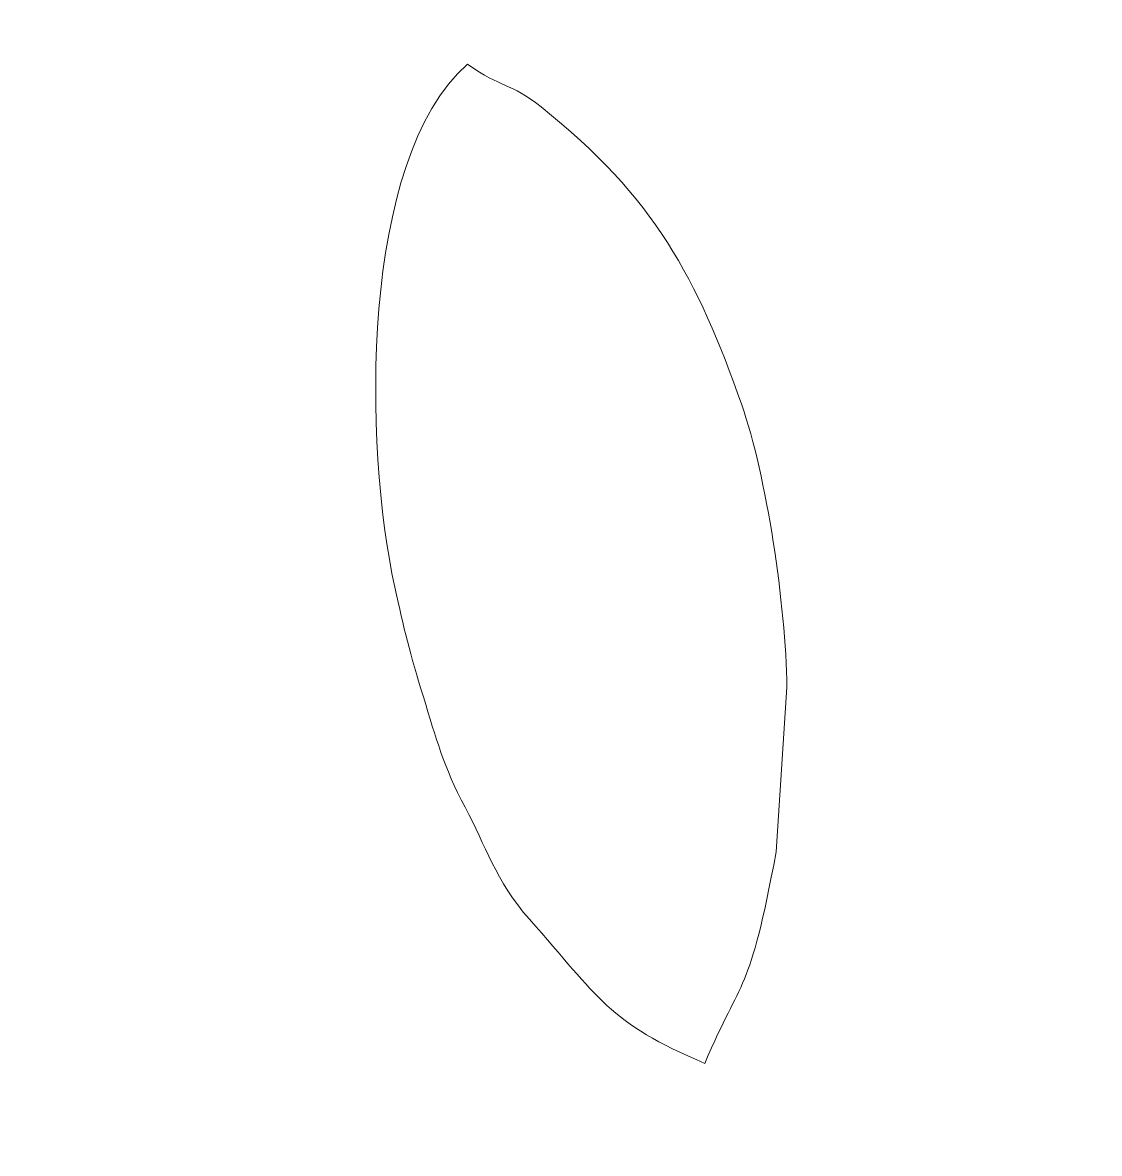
# Model space of a CAD drawing. Header units: centimetres. Extents: x -130 to 92, y -33 to 29.
# Drawn here: x -9.271 to -8.013, y 22.835 to 24.155 of the extents above; entities that cross this region are included whole.
import ezdxf

# ---------------------------------------------------------------- set-up
doc = ezdxf.new("R2010")
doc.units = ezdxf.units.CM
doc.header["$MEASUREMENT"] = 0
doc.layers.add('layer 1', color=7, linetype='Continuous')

msp = doc.modelspace()

# ---------------------------------------------------------------- linework, layer by layer
at = {"layer": 'layer 1', "color": 250, "lineweight": 9}
for points, knots in [([(-14.93351, 28.59628), (-14.93351, 28.59628), (-14.02901, 28.59628), (-14.02901, 28.59628), (-14.02901, 28.59628), (-14.02901, 28.59628), (-13.12453, 28.59628), (-13.12453, 28.59628), (-13.12453, 28.59628), (-13.12453, 28.59628), (-13.16453, 28.89628), (-13.16453, 28.89628), (-13.16453, 28.89628), (-13.16453, 28.89628), (-13.12453, 29.19628), (-13.12453, 29.19628), (-13.12453, 29.19628), (-13.12453, 29.19628), (-12.12453, 29.19628), (-12.12453, 29.19628), (-12.12453, 29.19628), (-12.12453, 29.19628), (-11.12453, 29.19628), (-11.12453, 29.19628), (-11.12453, 29.19628), (-11.12453, 29.19628), (-11.08453, 28.89628), (-11.08453, 28.89628), (-11.08453, 28.89628), (-11.08453, 28.89628), (-11.12453, 28.59628), (-11.12453, 28.59628), (-11.12453, 28.59628), (-11.12453, 28.59628), (-9.79513, 28.59628), (-9.79513, 28.59628), (-9.79513, 28.59628), (-9.79513, 28.59628), (-8.46573, 28.59628), (-8.46573, 28.59628), (-8.46573, 28.59628), (-8.46573, 28.59628), (-8.50573, 28.89628), (-8.50573, 28.89628), (-8.50573, 28.89628), (-8.50573, 28.89628), (-8.46573, 29.19628), (-8.46573, 29.19628), (-8.46573, 29.19628), (-8.46573, 29.19628), (-7.46573, 29.19628), (-7.46573, 29.19628), (-7.46573, 29.19628), (-7.46573, 29.19628), (-6.46573, 29.19628), (-6.46573, 29.19628), (-6.46573, 29.19628), (-6.46573, 29.19628), (-6.42573, 28.89628), (-6.42573, 28.89628), (-6.42573, 28.89628), (-6.42573, 28.89628), (-6.46573, 28.59628), (-6.46573, 28.59628), (-6.46573, 28.59628), (-6.46573, 28.59628), (-4.65673, 28.59628), (-4.65673, 28.59628), (-4.65673, 28.59628), (-4.65673, 28.59628), (-4.65673, 8.59628), (-4.65673, 8.59628), (-4.65673, 8.59628), (-4.65673, 8.59628), (-5.56123, 8.59628), (-5.56123, 8.59628), (-5.56123, 8.59628), (-5.56123, 8.59628), (-6.46573, 8.59628), (-6.46573, 8.59628), (-6.46573, 8.59628), (-6.46573, 8.59628), (-6.42573, 8.29628), (-6.42573, 8.29628), (-6.42573, 8.29628), (-6.42573, 8.29628), (-6.46573, 7.99628), (-6.46573, 7.99628), (-6.46573, 7.99628), (-6.46573, 7.99628), (-7.46573, 7.99628), (-7.46573, 7.99628), (-7.46573, 7.99628), (-7.46573, 7.99628), (-8.46573, 7.99628), (-8.46573, 7.99628), (-8.46573, 7.99628), (-8.46573, 7.99628), (-8.50573, 8.29628), (-8.50573, 8.29628), (-8.50573, 8.29628), (-8.50573, 8.29628), (-8.46573, 8.59628), (-8.46573, 8.59628), (-8.46573, 8.59628), (-8.46573, 8.59628), (-9.79513, 8.59628), (-9.79513, 8.59628), (-9.79513, 8.59628), (-9.79513, 8.59628), (-11.12453, 8.59628), (-11.12453, 8.59628), (-11.12453, 8.59628), (-11.12453, 8.59628), (-11.08453, 8.29628), (-11.08453, 8.29628), (-11.08453, 8.29628), (-11.08453, 8.29628), (-11.12453, 7.99628), (-11.12453, 7.99628), (-11.12453, 7.99628), (-11.12453, 7.99628), (-12.12453, 7.99628), (-12.12453, 7.99628), (-12.12453, 7.99628), (-12.12453, 7.99628), (-13.12453, 7.99628), (-13.12453, 7.99628), (-13.12453, 7.99628), (-13.12453, 7.99628), (-13.16453, 8.29628), (-13.16453, 8.29628), (-13.16453, 8.29628), (-13.16453, 8.29628), (-13.12453, 8.59628), (-13.12453, 8.59628), (-13.12453, 8.59628), (-13.12453, 8.59628), (-14.93351, 8.59628), (-14.93351, 8.59628), (-14.93351, 8.59628), (-14.93351, 8.59628), (-14.93351, 28.59628), (-14.93351, 28.59628)], [0, 0, 0, 0, 0.027027, 0.027027, 0.027027, 0.027027, 0.0540541, 0.0540541, 0.0540541, 0.0540541, 0.0810811, 0.0810811, 0.0810811, 0.0810811, 0.1081081, 0.1081081, 0.1081081, 0.1081081, 0.1351351, 0.1351351, 0.1351351, 0.1351351, 0.1621622, 0.1621622, 0.1621622, 0.1621622, 0.1891892, 0.1891892, 0.1891892, 0.1891892, 0.2162162, 0.2162162, 0.2162162, 0.2162162, 0.2432432, 0.2432432, 0.2432432, 0.2432432, 0.2702703, 0.2702703, 0.2702703, 0.2702703, 0.2972973, 0.2972973, 0.2972973, 0.2972973, 0.3243243, 0.3243243, 0.3243243, 0.3243243, 0.3513514, 0.3513514, 0.3513514, 0.3513514, 0.3783784, 0.3783784, 0.3783784, 0.3783784, 0.4054054, 0.4054054, 0.4054054, 0.4054054, 0.4324324, 0.4324324, 0.4324324, 0.4324324, 0.4594595, 0.4594595, 0.4594595, 0.4594595, 0.4864865, 0.4864865, 0.4864865, 0.4864865, 0.5135135, 0.5135135, 0.5135135, 0.5135135, 0.5405405, 0.5405405, 0.5405405, 0.5405405, 0.5675676, 0.5675676, 0.5675676, 0.5675676, 0.5945946, 0.5945946, 0.5945946, 0.5945946, 0.6216216, 0.6216216, 0.6216216, 0.6216216, 0.6486486, 0.6486486, 0.6486486, 0.6486486, 0.6756757, 0.6756757, 0.6756757, 0.6756757, 0.7027027, 0.7027027, 0.7027027, 0.7027027, 0.7297297, 0.7297297, 0.7297297, 0.7297297, 0.7567568, 0.7567568, 0.7567568, 0.7567568, 0.7837838, 0.7837838, 0.7837838, 0.7837838, 0.8108108, 0.8108108, 0.8108108, 0.8108108, 0.8378378, 0.8378378, 0.8378378, 0.8378378, 0.8648649, 0.8648649, 0.8648649, 0.8648649, 0.8918919, 0.8918919, 0.8918919, 0.8918919, 0.9189189, 0.9189189, 0.9189189, 0.9189189, 0.9459459, 0.9459459, 0.9459459, 0.9459459, 1, 1, 1, 1]), ([(-8.67887, 23.10804), (-8.71887, 23.15326), (-8.73007, 23.19426), (-8.75391, 23.23874), (-8.75391, 23.23874), (-8.77949, 23.28656), (-8.78749, 23.31872), (-8.80275, 23.36784), (-8.80275, 23.36784), (-8.81861, 23.41898), (-8.82531, 23.44678), (-8.83609, 23.49596), (-8.83609, 23.49596), (-8.87207, 23.66018), (-8.87769, 23.99456), (-8.75123, 24.10642), (-8.75123, 24.10642), (-8.71051, 24.0775), (-8.70219, 24.08582), (-8.66529, 24.05648), (-8.66529, 24.05648), (-8.53279, 23.95122), (-8.48273, 23.85566), (-8.43101, 23.70852), (-8.43101, 23.70852), (-8.40209, 23.62626), (-8.37939, 23.47442), (-8.37833, 23.37894), (-8.37833, 23.37894), (-8.37833, 23.37894), (-8.39079, 23.18682), (-8.39079, 23.18682), (-8.39079, 23.18682), (-8.42283, 23.01562), (-8.42995, 23.04434), (-8.47407, 22.93974), (-8.47407, 22.93974), (-8.58663, 22.98722), (-8.59799, 23.0166), (-8.67887, 23.10804)], [0, 0, 0, 0, 0.0909091, 0.0909091, 0.0909091, 0.0909091, 0.1818182, 0.1818182, 0.1818182, 0.1818182, 0.2727273, 0.2727273, 0.2727273, 0.2727273, 0.3636364, 0.3636364, 0.3636364, 0.3636364, 0.4545455, 0.4545455, 0.4545455, 0.4545455, 0.5454545, 0.5454545, 0.5454545, 0.5454545, 0.6363636, 0.6363636, 0.6363636, 0.6363636, 0.7272727, 0.7272727, 0.7272727, 0.7272727, 0.8181818, 0.8181818, 0.8181818, 0.8181818, 1, 1, 1, 1])]:
    msp.add_open_spline(points, degree=3, knots=knots, dxfattribs=at)

doc.saveas('drawing.dxf')
